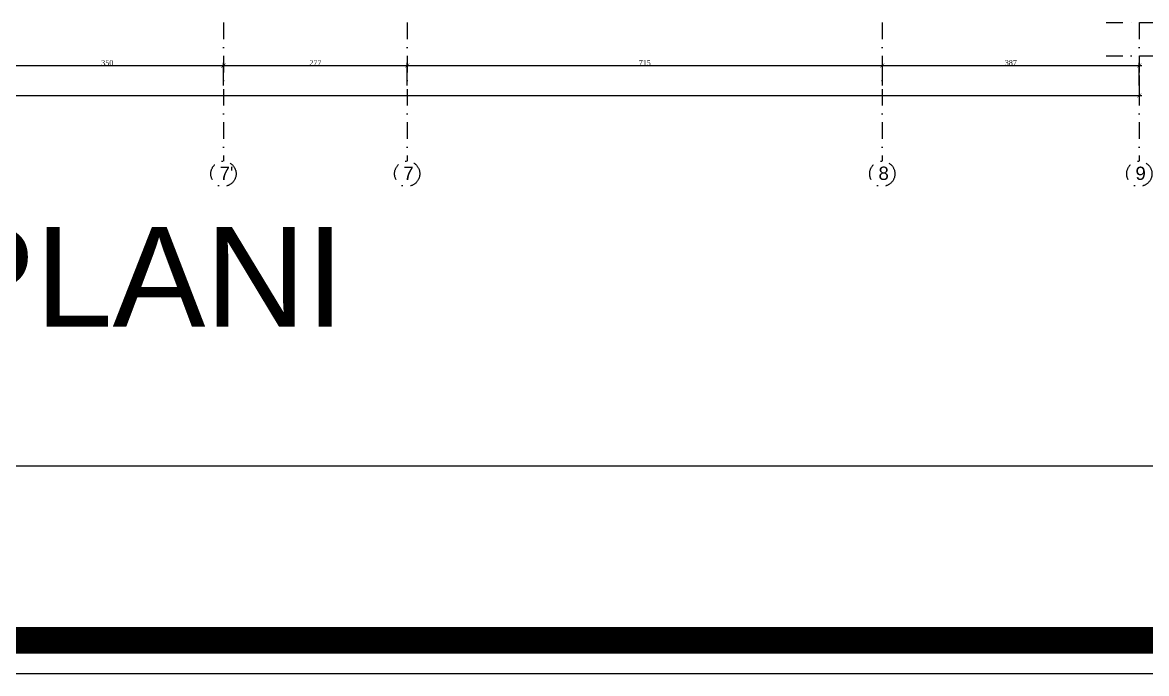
# Model space of a CAD drawing. Header units: millimetres. Extents: x -29311 to -3405, y 28913 to 42880.
# Drawn here: x -15481 to -13788, y 38241 to 39221 of the extents above; entities that cross this region are included whole.
import ezdxf

# ---------------------------------------------------------------- set-up
doc = ezdxf.new("R2010")
doc.units = ezdxf.units.MM
doc.linetypes.add('DASHDOT', pattern=[1, 0.5, -0.25, 0, -0.25])
doc.linetypes.add('DASHDOT2', pattern=[0.5, 0.25, -0.125, 0, -0.125])
for name, color, linetype in [('A-AKS', 57, 'DASHDOT'), ('A-AKS.', 57, 'DASHDOT2'), ('yazı1', 7, 'Continuous'), ('Yazılar', 253, 'Continuous')]:
    doc.layers.add(name, color=color, linetype=linetype)
doc.layers.add('olcu-plan', color=7, linetype='Continuous', lineweight=20)
doc.styles.get("Standard").update_dxf_attribs({"font": 'arial.ttf'})
doc.styles.add('text1', font='arial.ttf')
doc.styles.add('YAZ-50', font='times.ttf', dxfattribs={"width": 0.9})
doc.dimstyles.new('1-50-plan', dxfattribs={"dimtxt": 8, "dimasz": 6, "dimexe": 4, "dimexo": 4, "dimgap": 0.00625, "dimtad": 1, "dimdec": 0, "dimrnd": 0.0005, "dimzin": 9, "dimdsep": 46, "dimtxsty": 'YAZ-50', "dimblk": 'ARCHTICK', "dimcen": 0.025, "dimdle": 4, "dimadec": 0, "dimazin": 0, "dimtfac": 1, "dimtdec": 0, "dimtmove": 0, "dimatfit": 3, "dimfxl": 30, "dimfxlon": 1, "dimarcsym": 0})

# ---------------------------------------------------------------- blocks, each defined once
blk = doc.blocks.new('ANTET')
at = {"color": 251, "const_width": 20, "elevation": 0}
blk.add_lwpolyline([(-18595.04, -50619.36), (-18595.04, -52600.11), (-14668.24, -52600.11), (-14668.24, -50619.36)], close=True, dxfattribs=at)
at = {"layer": 'Yazılar', "elevation": 0}
for points in [[(-18620.04, -50594.36), (-18620.04, -52625.11), (-14643.24, -52625.11), (-14643.24, -50594.36)], [(-18397.88, -50768.01), (-14785.5, -50768.01), (-14785.5, -52468.87), (-18397.88, -52468.87)]]:
    blk.add_lwpolyline(points, close=True, dxfattribs=at)
blk = doc.blocks.new('_ArchTick')
at = {"color": 0, "linetype": 'ByBlock', "const_width": 0.15}
blk.add_lwpolyline([(-0.5, -0.5), (0.5, 0.5)], dxfattribs=at)
blk = doc.blocks.new('*D564')
at = {"layer": 'DEFPOINTS', "color": 0, "transparency": 16777216}
for p in [(-15178, 39156.2), (-15528, 38927), (-15178, 38922.7)]:
    blk.add_point(p, dxfattribs=at)
at = {"layer": 'olcu-plan', "color": 0, "lineweight": -2, "transparency": 16777216}
for p, q in [((-15532, 39156.2), (-15174, 39156.2)), ((-15528, 39126.2), (-15528, 39160.2)), ((-15178, 39126.2), (-15178, 39160.2))]:
    blk.add_line(p, q, dxfattribs=at)
at = {"layer": 'olcu-plan', "color": 0, "lineweight": -2, "transparency": 16777216, "xscale": 6, "yscale": 6, "zscale": 6, "rotation": 180}
blk.add_blockref('_ArchTick', (-15528, 39156.2), dxfattribs=at)
at = {"layer": 'olcu-plan', "color": 0, "lineweight": -2, "transparency": 16777216, "xscale": 6, "yscale": 6, "zscale": 6}
blk.add_blockref('_ArchTick', (-15178, 39156.2), dxfattribs=at)
at = {"layer": 'olcu-plan', "color": 0, "transparency": 16777216, "insert": (-15353, 39160.2), "char_height": 8, "attachment_point": 5, "style": 'YAZ-50'}
blk.add_mtext('350', dxfattribs=at)
blk = doc.blocks.new('*D565')
at = {"layer": 'DEFPOINTS', "color": 0, "transparency": 16777216}
for p in [(-14901.2, 39156.2), (-15178, 38922.7), (-14901.2, 38916.9)]:
    blk.add_point(p, dxfattribs=at)
at = {"layer": 'olcu-plan', "color": 0, "lineweight": -2, "transparency": 16777216}
for p, q in [((-15182, 39156.2), (-14897.2, 39156.2)), ((-15178, 39126.2), (-15178, 39160.2)), ((-14901.2, 39126.2), (-14901.2, 39160.2))]:
    blk.add_line(p, q, dxfattribs=at)
at = {"layer": 'olcu-plan', "color": 0, "lineweight": -2, "transparency": 16777216, "xscale": 6, "yscale": 6, "zscale": 6, "rotation": 180}
blk.add_blockref('_ArchTick', (-15178, 39156.2), dxfattribs=at)
at = {"layer": 'olcu-plan', "color": 0, "lineweight": -2, "transparency": 16777216, "xscale": 6, "yscale": 6, "zscale": 6}
blk.add_blockref('_ArchTick', (-14901.2, 39156.2), dxfattribs=at)
at = {"layer": 'olcu-plan', "color": 0, "transparency": 16777216, "insert": (-15039.6, 39160.3), "char_height": 8, "attachment_point": 5, "style": 'YAZ-50'}
blk.add_mtext('277', dxfattribs=at)
blk = doc.blocks.new('*D528')
at = {"layer": 'DEFPOINTS', "color": 0, "transparency": 16777216}
for p in [(-14185.7, 39156.2), (-14185.7, 38971.9), (-14901.2, 38916.9)]:
    blk.add_point(p, dxfattribs=at)
at = {"layer": 'olcu-plan', "color": 0, "lineweight": -2, "transparency": 16777216}
for p, q in [((-14905.2, 39156.2), (-14181.7, 39156.2)), ((-14901.2, 39126.2), (-14901.2, 39160.2)), ((-14185.7, 39126.2), (-14185.7, 39160.2))]:
    blk.add_line(p, q, dxfattribs=at)
at = {"layer": 'olcu-plan', "color": 0, "lineweight": -2, "transparency": 16777216, "xscale": 6, "yscale": 6, "zscale": 6, "rotation": 180}
blk.add_blockref('_ArchTick', (-14901.2, 39156.2), dxfattribs=at)
at = {"layer": 'olcu-plan', "color": 0, "lineweight": -2, "transparency": 16777216, "xscale": 6, "yscale": 6, "zscale": 6}
blk.add_blockref('_ArchTick', (-14185.7, 39156.2), dxfattribs=at)
at = {"layer": 'olcu-plan', "color": 0, "transparency": 16777216, "insert": (-14543.5, 39160.3), "char_height": 8, "attachment_point": 5, "style": 'YAZ-50'}
blk.add_mtext('715', dxfattribs=at)
blk = doc.blocks.new('*D529')
at = {"layer": 'DEFPOINTS', "color": 0, "transparency": 16777216}
for p in [(-13798.7, 39156.2), (-14185.7, 38971.9), (-13798.7, 38966.3)]:
    blk.add_point(p, dxfattribs=at)
at = {"layer": 'olcu-plan', "color": 0, "lineweight": -2, "transparency": 16777216}
for p, q in [((-14189.7, 39156.2), (-13794.7, 39156.2)), ((-14185.7, 39126.2), (-14185.7, 39160.2)), ((-13798.7, 39126.2), (-13798.7, 39160.2))]:
    blk.add_line(p, q, dxfattribs=at)
at = {"layer": 'olcu-plan', "color": 0, "lineweight": -2, "transparency": 16777216, "xscale": 6, "yscale": 6, "zscale": 6, "rotation": 180}
blk.add_blockref('_ArchTick', (-14185.7, 39156.2), dxfattribs=at)
at = {"layer": 'olcu-plan', "color": 0, "lineweight": -2, "transparency": 16777216, "xscale": 6, "yscale": 6, "zscale": 6}
blk.add_blockref('_ArchTick', (-13798.7, 39156.2), dxfattribs=at)
at = {"layer": 'olcu-plan', "color": 0, "transparency": 16777216, "insert": (-13992.2, 39160.3), "char_height": 8, "attachment_point": 5, "style": 'YAZ-50'}
blk.add_mtext('387', dxfattribs=at)
blk = doc.blocks.new('*D536')
at = {"layer": 'DEFPOINTS', "color": 0, "transparency": 16777216}
for p in [(-18811.7, 39207), (-13798.7, 39207), (-13798.7, 39111.2)]:
    blk.add_point(p, dxfattribs=at)
at = {"layer": 'olcu-plan', "color": 0, "lineweight": -2, "transparency": 16777216}
for p, q in [((-18811.7, 39141.2), (-18811.7, 39107.2)), ((-13798.7, 39141.2), (-13798.7, 39107.2)), ((-18815.7, 39111.2), (-13794.7, 39111.2))]:
    blk.add_line(p, q, dxfattribs=at)
at = {"layer": 'olcu-plan', "color": 0, "lineweight": -2, "transparency": 16777216, "xscale": 6, "yscale": 6, "zscale": 6, "rotation": 180}
blk.add_blockref('_ArchTick', (-18811.7, 39111.2), dxfattribs=at)
at = {"layer": 'olcu-plan', "color": 0, "lineweight": -2, "transparency": 16777216, "xscale": 6, "yscale": 6, "zscale": 6}
blk.add_blockref('_ArchTick', (-13798.7, 39111.2), dxfattribs=at)
at = {"layer": 'olcu-plan', "color": 0, "transparency": 16777216, "insert": (-16305.2, 39115.3), "char_height": 8, "attachment_point": 5, "style": 'YAZ-50'}
blk.add_mtext('5013', dxfattribs=at)
blk = doc.blocks.new('AKS')
at = {"layer": 'A-AKS.', "ltscale": 100}
for p, q in [((3877.3, 50), (3877.3, -158.9)), ((4154, 50), (4154, -158.8)), ((4869.5, 50), (4869.5, -158.9)), ((5206.6, 50), (5403.8, 50)), ((5256.6, 50), (5256.6, -158.9)), ((5206.6, 0), (5403.8, 0))]:
    blk.add_line(p, q, dxfattribs=at)
for centre in [(3877.3, -177.9), (4154, -177.8), (4869.5, -177.9), (5256.6, -177.9)]:
    blk.add_circle(centre, 19, dxfattribs=at)
at = {"layer": 'A-AKS.', "ltscale": 100, "char_height": 20, "width": 18.894, "attachment_point": 1, "style": 'text1'}
for s, insert in [("7'", (3871.5, -167.1)), ('7', (4148.3, -167)), ('8', (4863.8, -167.1)), ('9', (5250.8, -167.1))]:
    blk.add_mtext(s, dxfattribs=dict(at, insert=insert))

msp = doc.modelspace()

# ---------------------------------------------------------------- block references
at = {"xscale": 2, "yscale": 2, "zscale": 2}
msp.add_blockref('ANTET', (17255.54, 143490.88, 0), dxfattribs=at)
at = {"layer": 'A-AKS'}
msp.add_blockref('AKS', (-19055.29, 39171.08), dxfattribs=at)

# ---------------------------------------------------------------- texts
at = {"layer": 'yazı1', "insert": (-17696.76, 38913.14), "char_height": 150, "width": 5787.7223, "attachment_point": 1}
msp.add_mtext('MUTFAK YERLEŞİM  PLANI', dxfattribs=at)
msp.add_mtext('MUTFAK YERLEŞİM  PLANI', dxfattribs=at)

# ---------------------------------------------------------------- dimensions: what is measured, and where the dimension line sits
at = {"layer": 'olcu-plan'}
for base, p1, p2, picture, middle in [((-13798.7, 39111.24), (-18811.7, 39207.01), (-13798.7, 39207.01), '*D536', (-16305.2, 39115.32)), ((-15178.01, 39156.17), (-15528.01, 38926.98), (-15178.01, 38922.66), '*D564', (-15353.01, 39160.25)), ((-14901.24, 39156.17), (-15178.01, 38922.66), (-14901.24, 38916.92), '*D565', (-15039.62, 39160.26)), ((-14185.7429, 39156.173), (-14901.2394, 38916.9206), (-14185.7429, 38971.9108), '*D528', (-14543.4911, 39160.26)), ((-13798.7, 39156.17), (-14185.74, 38971.91), (-13798.7, 38966.26), '*D529', (-13992.22, 39160.26))]:
    dim = msp.add_linear_dim(base=base, p1=p1, p2=p2, dimstyle='1-50-plan', dxfattribs=at)
    dim.commit()
    dim.dimension.update_dxf_attribs({"geometry": picture, "text_midpoint": middle})

doc.saveas('drawing.dxf')
